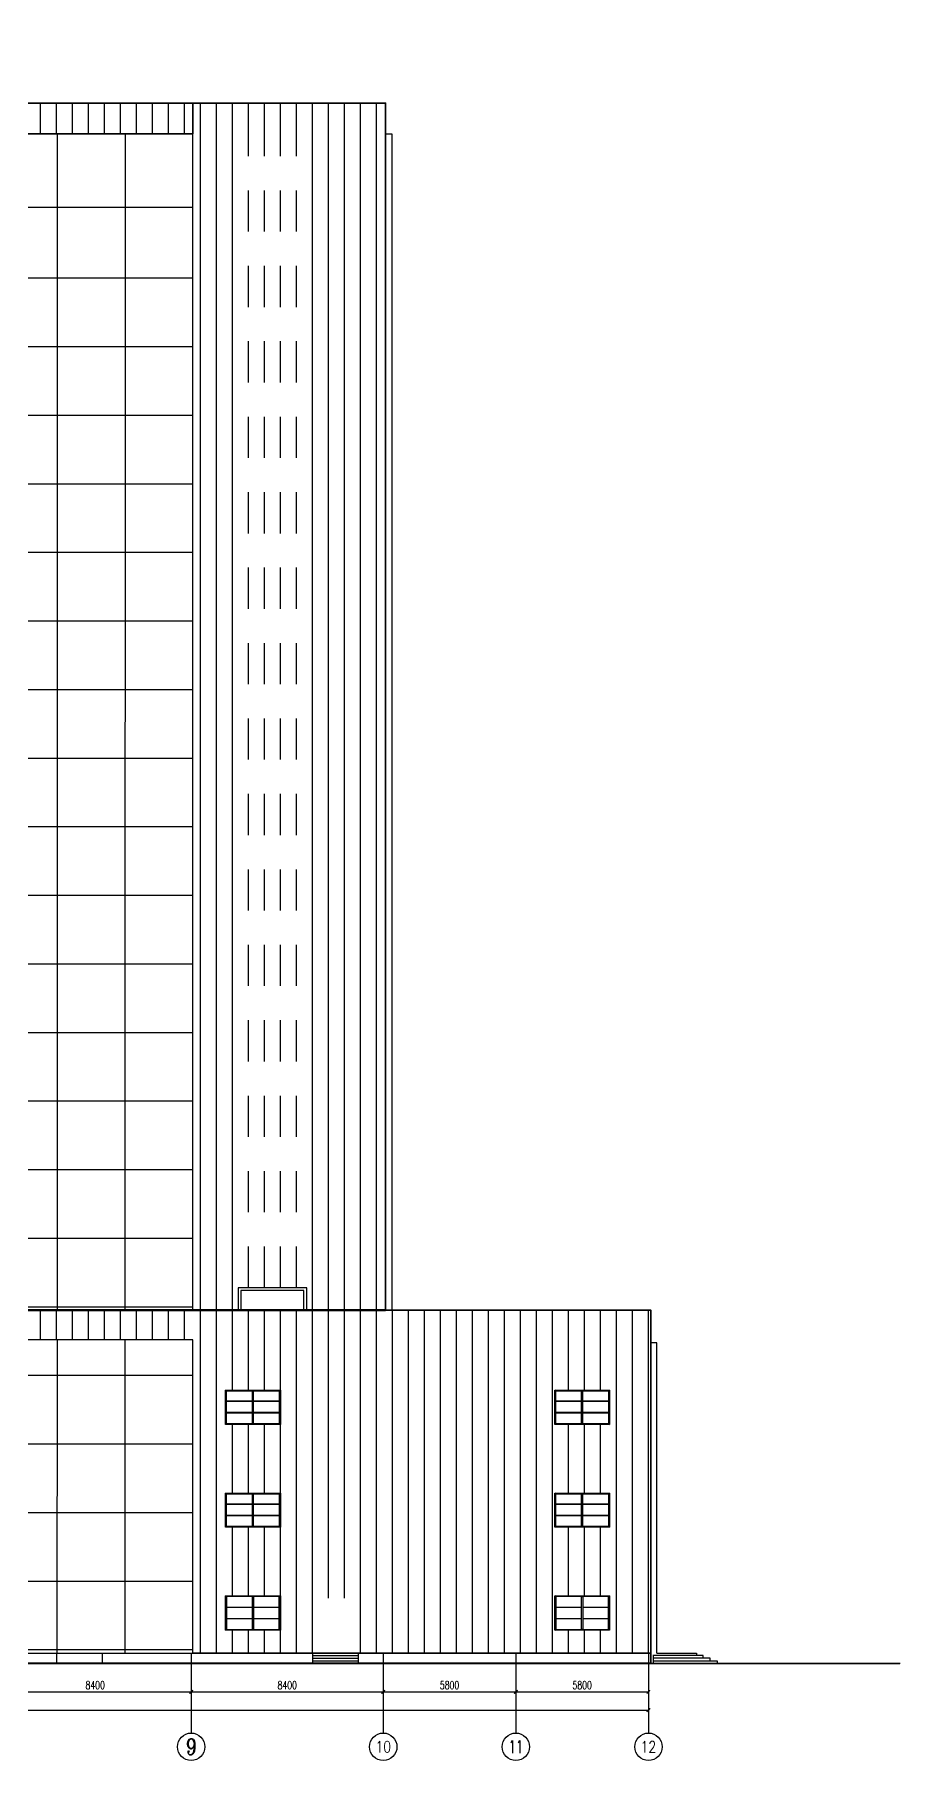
# Model space of a CAD drawing. Extents: x -22625 to 71925, y -4700 to 73800.
# Drawn here: x 34046 to 71925, y -4700 to 70800 of the extents above; entities that cross this region are included whole.
import ezdxf
from ezdxf.enums import TextEntityAlignment as Align

# ---------------------------------------------------------------- set-up
doc = ezdxf.new("R2010")
doc.units = 0
doc.header["$LTSCALE"] = 1000
doc.header["$MEASUREMENT"] = 0
for name, color, linetype in [('3T_GLASS', 5, 'Continuous'), ('AXIS', 3, 'Continuous'), ('AXIS_TEXT', 7, 'Continuous'), ('E_CURTWALL', 93, 'Continuous'), ('E_FLOOR', 4, 'Continuous'), ('E_LINE', 7, 'Continuous'), ('E_ROOF', 4, 'Continuous'), ('E_STAIR', 2, 'Continuous'), ('E_WINDOW', 4, 'Continuous')]:
    doc.layers.add(name, color=color, linetype=linetype)
doc.layers.add('DOTE', color=1, linetype='Continuous', plot=False)
doc.layers.add('outline', color=20, linetype='Continuous', lineweight=50)
doc.styles.add('_TCH_AXIS', font='COMPLEX', dxfattribs={"bigfont": 'GBCBIG'})
doc.styles.add('_TCH_DIM_T3', font='SIMPLEX', dxfattribs={"width": 0.705882, "bigfont": 'GBCBIG'})
doc.dimstyles.new('_TCH_ARCH&&100', dxfattribs={"dimtxt": 297.5, "dimasz": 100, "dimexe": 250, "dimexo": 300, "dimgap": 126.25, "dimtad": 1, "dimdec": 0, "dimzin": 0, "dimdsep": 46, "dimtxsty": '_TCH_DIM_T3', "dimblk": 'ARCHTICK', "dimcen": 0.09, "dimclrt": 7, "dimazin": 2, "dimtfac": 1, "dimtdec": 0, "dimtix": 1, "dimtmove": 2, "dimatfit": 3, "dimfxl": 1, "dimtolj": 1, "dimtzin": 0, "dimarcsym": 0})
pattern_1 = [(90, (0, 0), (-700, 4e-14), [])]

# ---------------------------------------------------------------- blocks, each defined once
blk = doc.blocks.new('*U4')
at = {"layer": 'E_WINDOW'}
for p, q in [((48, 1467), (0, 1500)), ((0, 1500), (2400, 1500)), ((0, 0), (0, 1500)), ((2352, 1467), (48, 1467)), ((48, 1467), (48, 33)), ((48, 996), (48, 1013)), ((48, 1013), (1176, 1013)), ((1176, 996), (48, 996)), ((1176, 34), (1176, 1466)), ((1176, 1466), (1224, 1466)), ((1224, 1466), (1224, 34)), ((1224, 1013), (2352, 1013)), ((2352, 996), (1224, 996)), ((2400, 1500), (2352, 1467)), ((2352, 33), (2352, 1467)), ((2352, 1013), (2352, 996)), ((2400, 1500), (2400, 0)), ((0, 0), (48, 33)), ((2400, 0), (0, 0)), ((48, 500), (48, 517)), ((48, 517), (1176, 517)), ((1176, 500), (48, 500)), ((48, 33), (2352, 33)), ((1224, 34), (1176, 34)), ((1224, 517), (2352, 517)), ((2352, 500), (1224, 500)), ((2352, 517), (2352, 500)), ((2400, 0), (2352, 33))]:
    blk.add_line(p, q, dxfattribs=at)
blk = doc.blocks.new('*U5')
at = {"layer": 'E_WINDOW'}
for p, q in [((48, 1467), (0, 1500)), ((0, 1500), (2400, 1500)), ((0, 0), (0, 1500)), ((2352, 1467), (48, 1467)), ((48, 1467), (48, 33)), ((48, 996), (48, 1013)), ((48, 1013), (1176, 1013)), ((1176, 996), (48, 996)), ((1176, 34), (1176, 1466)), ((1176, 1466), (1224, 1466)), ((1224, 1466), (1224, 34)), ((1224, 1013), (2352, 1013)), ((2352, 996), (1224, 996)), ((2400, 1500), (2352, 1467)), ((2352, 33), (2352, 1467)), ((2352, 1013), (2352, 996)), ((2400, 1500), (2400, 0)), ((0, 0), (48, 33)), ((2400, 0), (0, 0)), ((48, 500), (48, 517)), ((48, 517), (1176, 517)), ((1176, 500), (48, 500)), ((48, 33), (2352, 33)), ((1224, 34), (1176, 34)), ((1224, 517), (2352, 517)), ((2352, 500), (1224, 500)), ((2352, 517), (2352, 500)), ((2400, 0), (2352, 33))]:
    blk.add_line(p, q, dxfattribs=at)
blk = doc.blocks.new('*U8')
at = {"layer": 'E_WINDOW'}
for p, q in [((48, 1467), (0, 1500)), ((0, 1500), (2400, 1500)), ((0, 0), (0, 1500)), ((48, 1467), (2352, 1467)), ((48, 33), (48, 1467)), ((1176, 1013), (48, 1013)), ((48, 996), (48, 1013)), ((1176, 996), (48, 996)), ((1176, 34), (1176, 1466)), ((1176, 1466), (1224, 1466)), ((1224, 34), (1224, 1466)), ((2352, 1013), (1224, 1013)), ((2352, 996), (1224, 996)), ((2400, 1500), (2352, 1467)), ((2352, 1467), (2352, 33)), ((2352, 1013), (2352, 996)), ((2400, 1500), (2400, 0)), ((48, 33), (0, 0)), ((2400, 0), (0, 0)), ((1176, 517), (48, 517)), ((48, 500), (48, 517)), ((1176, 500), (48, 500)), ((2352, 33), (48, 33)), ((1224, 34), (1176, 34)), ((2352, 517), (1224, 517)), ((2352, 500), (1224, 500)), ((2352, 517), (2352, 500)), ((2352, 33), (2400, 0))]:
    blk.add_line(p, q, dxfattribs=at)
blk = doc.blocks.new('*U9')
at = {"layer": 'E_WINDOW'}
for p, q in [((48, 1467), (0, 1500)), ((0, 1500), (2400, 1500)), ((0, 0), (0, 1500)), ((48, 1467), (2352, 1467)), ((48, 33), (48, 1467)), ((1176, 1013), (48, 1013)), ((48, 996), (48, 1013)), ((1176, 996), (48, 996)), ((1176, 34), (1176, 1466)), ((1176, 1466), (1224, 1466)), ((1224, 34), (1224, 1466)), ((2352, 1013), (1224, 1013)), ((2352, 996), (1224, 996)), ((2400, 1500), (2352, 1467)), ((2352, 1467), (2352, 33)), ((2352, 1013), (2352, 996)), ((2400, 1500), (2400, 0)), ((48, 33), (0, 0)), ((2400, 0), (0, 0)), ((1176, 517), (48, 517)), ((48, 500), (48, 517)), ((1176, 500), (48, 500)), ((2352, 33), (48, 33)), ((1224, 34), (1176, 34)), ((2352, 517), (1224, 517)), ((2352, 500), (1224, 500)), ((2352, 517), (2352, 500)), ((2352, 33), (2400, 0))]:
    blk.add_line(p, q, dxfattribs=at)
blk = doc.blocks.new('*U10')
at = {"layer": 'E_WINDOW'}
for p, q in [((48, 1467), (0, 1500)), ((0, 1500), (2400, 1500)), ((0, 0), (0, 1500)), ((48, 1467), (2352, 1467)), ((48, 33), (48, 1467)), ((1176, 1013), (48, 1013)), ((48, 996), (48, 1013)), ((1176, 996), (48, 996)), ((1176, 34), (1176, 1466)), ((1176, 1466), (1224, 1466)), ((1224, 34), (1224, 1466)), ((2352, 1013), (1224, 1013)), ((2352, 996), (1224, 996)), ((2400, 1500), (2352, 1467)), ((2352, 1467), (2352, 33)), ((2352, 1013), (2352, 996)), ((2400, 1500), (2400, 0)), ((48, 33), (0, 0)), ((2400, 0), (0, 0)), ((1176, 517), (48, 517)), ((48, 500), (48, 517)), ((1176, 500), (48, 500)), ((2352, 33), (48, 33)), ((1224, 34), (1176, 34)), ((2352, 517), (1224, 517)), ((2352, 500), (1224, 500)), ((2352, 517), (2352, 500)), ((2352, 33), (2400, 0))]:
    blk.add_line(p, q, dxfattribs=at)
blk = doc.blocks.new('*U11')
at = {"layer": 'E_WINDOW'}
for p, q in [((48, 1467), (0, 1500)), ((0, 1500), (2400, 1500)), ((0, 0), (0, 1500)), ((48, 1467), (2352, 1467)), ((48, 33), (48, 1467)), ((1176, 1013), (48, 1013)), ((48, 996), (48, 1013)), ((1176, 996), (48, 996)), ((1176, 34), (1176, 1466)), ((1176, 1466), (1224, 1466)), ((1224, 34), (1224, 1466)), ((2352, 1013), (1224, 1013)), ((2352, 996), (1224, 996)), ((2400, 1500), (2352, 1467)), ((2352, 1467), (2352, 33)), ((2352, 1013), (2352, 996)), ((2400, 1500), (2400, 0)), ((48, 33), (0, 0)), ((2400, 0), (0, 0)), ((1176, 517), (48, 517)), ((48, 500), (48, 517)), ((1176, 500), (48, 500)), ((2352, 33), (48, 33)), ((1224, 34), (1176, 34)), ((2352, 517), (1224, 517)), ((2352, 500), (1224, 500)), ((2352, 517), (2352, 500)), ((2352, 33), (2400, 0))]:
    blk.add_line(p, q, dxfattribs=at)
blk = doc.blocks.new('_ArchTick')
at = {"color": 0, "linetype": 'ByBlock', "const_width": 0.4}
blk.add_lwpolyline([(-0.5, -0.5), (0.5, 0.5)], dxfattribs=at)
blk = doc.blocks.new('*D63')
at = {"layer": 'AXIS', "color": 0, "lineweight": -2, "transparency": 16777216}
for p, q in [((32500, -750), (32500, -1950)), ((40900, -750), (40900, -1950)), ((32500, -1700), (40900, -1700))]:
    blk.add_line(p, q, dxfattribs=at)
at = {"layer": 'Defpoints', "color": 0, "transparency": 16777216}
for p in [(32500, -450), (40900, -450), (40900, -1700)]:
    blk.add_point(p, dxfattribs=at)
at = {"layer": 'AXIS', "color": 0, "lineweight": -2, "transparency": 16777216, "xscale": 150, "yscale": 150, "zscale": 150, "rotation": 180}
blk.add_blockref('_ArchTick', (32500, -1700), dxfattribs=at)
at = {"layer": 'AXIS', "color": 0, "lineweight": -2, "transparency": 16777216, "xscale": 150, "yscale": 150, "zscale": 150}
blk.add_blockref('_ArchTick', (40900, -1700), dxfattribs=at)
at = {"layer": 'AXIS', "color": 7, "transparency": 16777216, "insert": (36700, -1405), "char_height": 350, "attachment_point": 5, "style": '_TCH_DIM_T3'}
blk.add_mtext('\\A1;8400', dxfattribs=at)
blk = doc.blocks.new('*D64')
at = {"layer": 'AXIS', "color": 0, "lineweight": -2, "transparency": 16777216}
for p, q in [((40900, -750), (40900, -1950)), ((49300, -750), (49300, -1950)), ((40900, -1700), (49300, -1700))]:
    blk.add_line(p, q, dxfattribs=at)
at = {"layer": 'Defpoints', "color": 0, "transparency": 16777216}
for p in [(40900, -450), (49300, -450), (49300, -1700)]:
    blk.add_point(p, dxfattribs=at)
at = {"layer": 'AXIS', "color": 0, "lineweight": -2, "transparency": 16777216, "xscale": 150, "yscale": 150, "zscale": 150, "rotation": 180}
blk.add_blockref('_ArchTick', (40900, -1700), dxfattribs=at)
at = {"layer": 'AXIS', "color": 0, "lineweight": -2, "transparency": 16777216, "xscale": 150, "yscale": 150, "zscale": 150}
blk.add_blockref('_ArchTick', (49300, -1700), dxfattribs=at)
at = {"layer": 'AXIS', "color": 7, "transparency": 16777216, "insert": (45100, -1405), "char_height": 350, "attachment_point": 5, "style": '_TCH_DIM_T3'}
blk.add_mtext('\\A1;8400', dxfattribs=at)
blk = doc.blocks.new('*D65')
at = {"layer": 'AXIS', "color": 0, "lineweight": -2, "transparency": 16777216}
for p, q in [((49300, -750), (49300, -1950)), ((55100, -750), (55100, -1950)), ((49300, -1700), (55100, -1700))]:
    blk.add_line(p, q, dxfattribs=at)
at = {"layer": 'Defpoints', "color": 0, "transparency": 16777216}
for p in [(49300, -450), (55100, -450), (55100, -1700)]:
    blk.add_point(p, dxfattribs=at)
at = {"layer": 'AXIS', "color": 0, "lineweight": -2, "transparency": 16777216, "xscale": 150, "yscale": 150, "zscale": 150, "rotation": 180}
blk.add_blockref('_ArchTick', (49300, -1700), dxfattribs=at)
at = {"layer": 'AXIS', "color": 0, "lineweight": -2, "transparency": 16777216, "xscale": 150, "yscale": 150, "zscale": 150}
blk.add_blockref('_ArchTick', (55100, -1700), dxfattribs=at)
at = {"layer": 'AXIS', "color": 7, "transparency": 16777216, "insert": (52200, -1405), "char_height": 350, "attachment_point": 5, "style": '_TCH_DIM_T3'}
blk.add_mtext('\\A1;5800', dxfattribs=at)
blk = doc.blocks.new('*D66')
at = {"layer": 'AXIS', "color": 0, "lineweight": -2, "transparency": 16777216}
for p, q in [((55100, -750), (55100, -1950)), ((60900, -750), (60900, -1950)), ((55100, -1700), (60900, -1700))]:
    blk.add_line(p, q, dxfattribs=at)
at = {"layer": 'Defpoints', "color": 0, "transparency": 16777216}
for p in [(55100, -450), (60900, -450), (60900, -1700)]:
    blk.add_point(p, dxfattribs=at)
at = {"layer": 'AXIS', "color": 0, "lineweight": -2, "transparency": 16777216, "xscale": 150, "yscale": 150, "zscale": 150, "rotation": 180}
blk.add_blockref('_ArchTick', (55100, -1700), dxfattribs=at)
at = {"layer": 'AXIS', "color": 0, "lineweight": -2, "transparency": 16777216, "xscale": 150, "yscale": 150, "zscale": 150}
blk.add_blockref('_ArchTick', (60900, -1700), dxfattribs=at)
at = {"layer": 'AXIS', "color": 7, "transparency": 16777216, "insert": (58000, -1405), "char_height": 350, "attachment_point": 5, "style": '_TCH_DIM_T3'}
blk.add_mtext('\\A1;5800', dxfattribs=at)
blk = doc.blocks.new('*D67')
at = {"layer": 'AXIS', "color": 0, "lineweight": -2, "transparency": 16777216}
for p, q in [((-11600, -750), (-11600, -2750)), ((60900, -750), (60900, -2750)), ((-11600, -2500), (60900, -2500))]:
    blk.add_line(p, q, dxfattribs=at)
at = {"layer": 'Defpoints', "color": 0, "transparency": 16777216}
for p in [(-11600, -450), (60900, -450), (60900, -2500)]:
    blk.add_point(p, dxfattribs=at)
at = {"layer": 'AXIS', "color": 0, "lineweight": -2, "transparency": 16777216, "xscale": 150, "yscale": 150, "zscale": 150, "rotation": 180}
blk.add_blockref('_ArchTick', (-11600, -2500), dxfattribs=at)
at = {"layer": 'AXIS', "color": 0, "lineweight": -2, "transparency": 16777216, "xscale": 150, "yscale": 150, "zscale": 150}
blk.add_blockref('_ArchTick', (60900, -2500), dxfattribs=at)
at = {"layer": 'AXIS', "color": 7, "transparency": 16777216, "insert": (24650, -2205), "char_height": 350, "attachment_point": 5, "style": '_TCH_DIM_T3'}
blk.add_mtext('\\A1;72500', dxfattribs=at)

msp = doc.modelspace()

# ---------------------------------------------------------------- hatches: boundary and pattern name
at = {"layer": '3T_GLASS'}
h = msp.add_hatch(dxfattribs=at)
h.set_pattern_fill('饰面砖', color=256, scale=350)
h.set_pattern_definition(pattern_1)
h.paths.add_polyline_path([(40975, 67800), (8314.9, 67800), (8314.9, 66450), (40975, 66450)])
h = msp.add_hatch(dxfattribs=at)
h.set_pattern_fill('饰面砖', color=256, scale=350)
h.set_pattern_definition(pattern_1)
h.paths.add_polyline_path([(49400, 67800), (40975.1, 67800), (40975.1, 66450), (40975, 15000), (42950, 15000), (42950, 15980), (45950, 15980), (45950, 15000), (49400, 15000)])
h.paths.add_polyline_path([(45950, 57380), (42950, 57380), (42950, 58880), (45950, 58880)], flags=16)
h.paths.add_polyline_path([(45825, 57505), (43075, 57505), (43075, 58755), (45825, 58755)], flags=0)
h.paths.add_polyline_path([(45950, 55580), (45950, 54080), (42950, 54080), (42950, 55580)], flags=16)
h.paths.add_polyline_path([(45825, 55455), (45825, 54205), (43075, 54205), (43075, 55455)], flags=0)
h.paths.add_polyline_path([(45950, 60680), (42950, 60680), (42950, 62180), (45950, 62180)], flags=16)
h.paths.add_polyline_path([(45825, 60805), (43075, 60805), (43075, 62055), (45825, 62055)], flags=0)
h.paths.add_polyline_path([(45950, 52280), (45950, 50780), (42950, 50780), (42950, 52280)], flags=16)
h.paths.add_polyline_path([(45825, 52155), (45825, 50905), (43075, 50905), (43075, 52155)], flags=0)
h.paths.add_polyline_path([(45950, 63980), (42950, 63980), (42950, 65480), (45950, 65480)], flags=16)
h.paths.add_polyline_path([(45825, 64105), (43075, 64105), (43075, 65355), (45825, 65355)], flags=0)
h.paths.add_polyline_path([(45950, 48980), (45950, 47480), (42950, 47480), (42950, 48980)], flags=16)
h.paths.add_polyline_path([(45825, 48855), (45825, 47605), (43075, 47605), (43075, 48855)], flags=0)
h.paths.add_polyline_path([(45950, 45680), (45950, 44180), (42950, 44180), (42950, 45680)], flags=16)
h.paths.add_polyline_path([(45825, 45555), (45825, 44305), (43075, 44305), (43075, 45555)], flags=0)
h.paths.add_polyline_path([(45950, 42380), (45950, 40880), (42950, 40880), (42950, 42380)], flags=16)
h.paths.add_polyline_path([(45825, 42255), (45825, 41005), (43075, 41005), (43075, 42255)], flags=0)
h.paths.add_polyline_path([(45950, 39080), (45950, 37580), (42950, 37580), (42950, 39080)], flags=16)
h.paths.add_polyline_path([(45825, 38955), (45825, 37705), (43075, 37705), (43075, 38955)], flags=0)
h.paths.add_polyline_path([(45950, 35780), (45950, 34280), (42950, 34280), (42950, 35780)], flags=16)
h.paths.add_polyline_path([(45825, 35655), (45825, 34405), (43075, 34405), (43075, 35655)], flags=0)
h.paths.add_polyline_path([(45950, 32480), (45950, 30980), (42950, 30980), (42950, 32480)], flags=16)
h.paths.add_polyline_path([(45825, 32355), (45825, 31105), (43075, 31105), (43075, 32355)], flags=0)
h.paths.add_polyline_path([(45950, 29180), (45950, 27680), (42950, 27680), (42950, 29180)], flags=16)
h.paths.add_polyline_path([(45825, 29055), (45825, 27805), (43075, 27805), (43075, 29055)], flags=0)
h.paths.add_polyline_path([(45950, 25880), (45950, 24380), (42950, 24380), (42950, 25880)], flags=16)
h.paths.add_polyline_path([(45825, 25755), (45825, 24505), (43075, 24505), (43075, 25755)], flags=0)
h.paths.add_polyline_path([(45950, 22580), (45950, 21080), (42950, 21080), (42950, 22580)], flags=16)
h.paths.add_polyline_path([(45825, 22455), (45825, 21205), (43075, 21205), (43075, 22455)], flags=0)
h.paths.add_polyline_path([(45950, 19280), (45950, 17780), (42950, 17780), (42950, 19280)], flags=16)
h.paths.add_polyline_path([(45825, 19155), (45825, 17905), (43075, 17905), (43075, 19155)], flags=0)
h = msp.add_hatch(dxfattribs=at)
h.set_pattern_fill('饰面砖', color=256, scale=350)
h.set_pattern_definition(pattern_1)
h.paths.add_polyline_path([(61000, 15000), (49400, 15000), (-100, 15000), (-11700, 15000), (-11700, 0), (1500, 0), (1500, 2400.1), (2700, 2400.1), (2700, 0), (3100, 0), (8325, 0), (8325, 13711.4), (40975, 13706.6), (40975, 0), (46600, 0), (46600, 2400.1), (47800, 2400.1), (47800, 0), (48200, 0), (61000, 0)])
h.paths.add_polyline_path([(44800, 7000), (44800, 5500), (42400, 5500), (42400, 7000)], flags=16)
h.paths.add_polyline_path([(44752.1, 6966.6), (44752.1, 5533.4), (42447.9, 5533.4), (42447.9, 6966.6)], flags=0)
h.paths.add_polyline_path([(44751.8, 6495.9), (43624, 6495.9), (43624, 6017.1), (44751.8, 6017.1), (44751.8, 6000.4), (43624, 6000.4), (43624, 5533.8), (43576, 5533.8), (43576, 6000.4), (42448.2, 6000.4), (42448.2, 6017.1), (43576, 6017.1), (43576, 6495.9), (42448.2, 6495.9), (42448.2, 6512.6), (43576, 6512.6), (43576, 6966.4), (43624, 6966.4), (43624, 6512.6), (44751.8, 6512.6)], flags=0)
h.paths.add_polyline_path([(44800, 10000), (42400, 10000), (42400, 11500), (44800, 11500)], flags=16)
h.paths.add_polyline_path([(44752.1, 10033.4), (42447.9, 10033.4), (42447.9, 11466.6), (44752.1, 11466.6)], flags=0)
h.paths.add_polyline_path([(44751.8, 10500.4), (43624, 10500.4), (43624, 10033.8), (43576, 10033.8), (43576, 10500.4), (42448.2, 10500.4), (42448.2, 10517.1), (43576, 10517.1), (43576, 10995.9), (42448.2, 10995.9), (42448.2, 11012.6), (43576, 11012.6), (43576, 11466.4), (43624, 11466.4), (43624, 11012.6), (44751.8, 11012.6), (44751.8, 10995.9), (43624, 10995.9), (43624, 10517.1), (44751.8, 10517.1)], flags=0)
h.paths.add_polyline_path([(44800, 2500), (44800, 1000), (42400, 1000), (42400, 2500)], flags=16)
h.paths.add_polyline_path([(44752.1, 2466.6), (44752.1, 1033.4), (42447.9, 1033.4), (42447.9, 2466.6)], flags=0)
h.paths.add_polyline_path([(44751.8, 1995.9), (43624, 1995.9), (43624, 1517.1), (44751.8, 1517.1), (44751.8, 1500.4), (43624, 1500.4), (43624, 1033.8), (43576, 1033.8), (43576, 1500.4), (42448.2, 1500.4), (42448.2, 1517.1), (43576, 1517.1), (43576, 1995.9), (42448.2, 1995.9), (42448.2, 2012.6), (43576, 2012.6), (43576, 2466.4), (43624, 2466.4), (43624, 2012.6), (44751.8, 2012.6)], flags=0)
h.paths.add_polyline_path([(56800, 7000), (59200, 7000), (59200, 5500), (56800, 5500)], flags=16)
h.paths.add_polyline_path([(56847.9, 6966.6), (59152.1, 6966.6), (59152.1, 5533.4), (56847.9, 5533.4)], flags=0)
h.paths.add_polyline_path([(56800, 10000), (56800, 11500), (59200, 11500), (59200, 10000)], flags=16)
h.paths.add_polyline_path([(56847.9, 10033.4), (56847.9, 11466.6), (59152.1, 11466.6), (59152.1, 10033.4)], flags=0)
h.paths.add_polyline_path([(56848.2, 6512.6), (57976, 6512.6), (57976, 6966.4), (58024, 6966.4), (58024, 6512.6), (59151.8, 6512.6), (59151.8, 6495.9), (58024, 6495.9), (58024, 6017.1), (59151.8, 6017.1), (59151.8, 6000.4), (58024, 6000.4), (58024, 5533.8), (57976, 5533.8), (57976, 6000.4), (56848.2, 6000.4), (56848.2, 6017.1), (57976, 6017.1), (57976, 6495.9), (56848.2, 6495.9)], flags=0)
h.paths.add_polyline_path([(56848.2, 10500.4), (56848.2, 10517.1), (57976, 10517.1), (57976, 10995.9), (56848.2, 10995.9), (56848.2, 11012.6), (57976, 11012.6), (57976, 11466.4), (58024, 11466.4), (58024, 11012.6), (59151.8, 11012.6), (59151.8, 10995.9), (58024, 10995.9), (58024, 10517.1), (59151.8, 10517.1), (59151.8, 10500.4), (58024, 10500.4), (58024, 10033.8), (57976, 10033.8), (57976, 10500.4)], flags=0)
h.paths.add_polyline_path([(56800, 2500), (59200, 2500), (59200, 1000), (56800, 1000)], flags=16)
h.paths.add_polyline_path([(56847.9, 2466.6), (59152.1, 2466.6), (59152.1, 1033.4), (56847.9, 1033.4)], flags=0)
h.paths.add_polyline_path([(56848.2, 2012.6), (57976, 2012.6), (57976, 2466.4), (58024, 2466.4), (58024, 2012.6), (59151.8, 2012.6), (59151.8, 1995.9), (58024, 1995.9), (58024, 1517.1), (59151.8, 1517.1), (59151.8, 1500.4), (58024, 1500.4), (58024, 1033.8), (57976, 1033.8), (57976, 1500.4), (56848.2, 1500.4), (56848.2, 1517.1), (57976, 1517.1), (57976, 1995.9), (56848.2, 1995.9)], flags=0)
h.paths.add_polyline_path([(6900, 7000), (6900, 5500), (4500, 5500), (4500, 7000)], flags=16)
h.paths.add_polyline_path([(6852.1, 6966.6), (6852.1, 5533.4), (4547.9, 5533.4), (4547.9, 6966.6)], flags=0)
h.paths.add_polyline_path([(6900, 10000), (4500, 10000), (4500, 11500), (6900, 11500)], flags=16)
h.paths.add_polyline_path([(6852.1, 10033.4), (4547.9, 10033.4), (4547.9, 11466.6), (6852.1, 11466.6)], flags=0)
h.paths.add_polyline_path([(6851.8, 6495.9), (5724, 6495.9), (5724, 6017.1), (6851.8, 6017.1), (6851.8, 6000.4), (5724, 6000.4), (5724, 5533.8), (5676, 5533.8), (5676, 6000.4), (4548.2, 6000.4), (4548.2, 6017.1), (5676, 6017.1), (5676, 6495.9), (4548.2, 6495.9), (4548.2, 6512.6), (5676, 6512.6), (5676, 6966.4), (5724, 6966.4), (5724, 6512.6), (6851.8, 6512.6)], flags=0)
h.paths.add_polyline_path([(6851.8, 10500.4), (5724, 10500.4), (5724, 10033.8), (5676, 10033.8), (5676, 10500.4), (4548.2, 10500.4), (4548.2, 10517.1), (5676, 10517.1), (5676, 10995.9), (4548.2, 10995.9), (4548.2, 11012.6), (5676, 11012.6), (5676, 11466.4), (5724, 11466.4), (5724, 11012.6), (6851.8, 11012.6), (6851.8, 10995.9), (5724, 10995.9), (5724, 10517.1), (6851.8, 10517.1)], flags=0)
h.paths.add_polyline_path([(6900, 2500), (6900, 1000), (4500, 1000), (4500, 2500)], flags=16)
h.paths.add_polyline_path([(6852.1, 2466.6), (6852.1, 1033.4), (4547.9, 1033.4), (4547.9, 2466.6)], flags=0)
h.paths.add_polyline_path([(6851.8, 1995.9), (5724, 1995.9), (5724, 1517.1), (6851.8, 1517.1), (6851.8, 1500.4), (5724, 1500.4), (5724, 1033.8), (5676, 1033.8), (5676, 1500.4), (4548.2, 1500.4), (4548.2, 1517.1), (5676, 1517.1), (5676, 1995.9), (4548.2, 1995.9), (4548.2, 2012.6), (5676, 2012.6), (5676, 2466.4), (5724, 2466.4), (5724, 2012.6), (6851.8, 2012.6)], flags=0)

# ---------------------------------------------------------------- linework, layer by layer
for points in [[(8314.9, 67800), (40975.1, 67800), (40975.1, 66450), (8314.9, 66450)], [(40975, 67800), (49400, 67800), (49400, 15000), (40975, 15000)]]:
    msp.add_lwpolyline(points, close=True)
at = {"layer": 'AXIS'}
for p, q in [((40900, -1500), (40900, -3500)), ((49300, -1500), (49300, -3500)), ((55100, -1500), (55100, -3500)), ((60900, -1500), (60900, -3500))]:
    msp.add_line(p, q, dxfattribs=at)
for centre in [(40900, -4100), (49300, -4100), (55100, -4100), (60900, -4100)]:
    msp.add_circle(centre, 600, dxfattribs=at)
at = {"layer": 'DOTE'}
for p, q in [((40900, 0), (40900, -1500)), ((49300, 0), (49300, -1500)), ((55100, 0), (55100, -1500)), ((60900, 0), (60900, -1500))]:
    msp.add_line(p, q, dxfattribs=at)
at = {"layer": 'E_CURTWALL'}
for p, q in [((38014.9, 15000), (38025.7, 66450)), ((40975, 15000), (40975, 63150)), ((38011.7, 0), (38014.6, 13708.1)), ((40975, 0), (40975, 13706.6))]:
    msp.add_line(p, q, dxfattribs=at)
for points in [[(8325.1, 66450), (40975.1, 66450)], [(35044.9, 15000), (35055.7, 66450)], [(49400, 66450), (49670, 66450), (49670, 63075), (49670, 15000)], [(8325, 63250), (40975, 63250)], [(8325, 60150), (40975, 60150)], [(8325, 57150), (40975, 57150)], [(8325, 54150), (40975, 54150)], [(8325, 51150), (40975, 51150)], [(8325, 48150), (40975, 48150)], [(8325, 45150), (40975, 45150)], [(8325, 42150), (40975, 42150)], [(8325, 39150), (40975, 39150)], [(8325, 36150), (40975, 36150)], [(8325, 33150), (40975, 33150)], [(8325, 30150), (40975, 30150)], [(8325, 27150), (40975, 27150)], [(8325, 24150), (40975, 24150)], [(8325, 21150), (40975, 21150)], [(8325, 18150), (40975, 18150)], [(8325, 15150), (40975, 15150)], [(35041.7, 0), (35044.6, 13708.3)], [(61270, 0), (61270, 13575), (61000, 13575)], [(8325, 12150), (40975, 12150)], [(8325, 9150), (40975, 9150)], [(8325, 6150), (40975, 6150)], [(31200, 3150), (40975, 3150)], [(31200, 150), (40975, 150)]]:
    msp.add_lwpolyline(points, dxfattribs=at)
at = {"layer": 'E_FLOOR'}
msp.add_lwpolyline([(-11700, 0), (61000, 0)], dxfattribs=at)
at = {"layer": 'E_LINE'}
for p, q in [((8314.9, 66450), (40975, 66450)), ((49400, 63150), (49400, 15000)), ((61000, 15000), (-11700, 15000)), ((61000, 15000), (61000, 13711.4)), ((61000, -450), (61000, 13711.4)), ((61000, 0), (40975, 0)), ((-22605, -450), (71905, -450))]:
    msp.add_line(p, q, dxfattribs=at)
at = {"layer": 'E_LINE', "const_width": 40}
msp.add_lwpolyline([(-22605, -470), (71905, -470)], dxfattribs=at)
at = {"layer": 'E_ROOF'}
msp.add_line((40975, 13706.6), (8325, 13711.4), dxfattribs=at)
at = {"layer": 'E_STAIR'}
for p, q in [((35000, 0), (35000, -470)), ((37000, 0), (37000, -470)), ((48200, 0), (46200, 0)), ((48200, 0), (48200, -450)), ((46200, 0), (46200, -450)), ((46200, -112.5), (48200, -112.5)), ((46200, -225), (48200, -225)), ((46200, -337.5), (48200, -337.5)), ((61120, -450), (61120, -75))]:
    msp.add_line(p, q, dxfattribs=at)
for points in [[(61270, 0), (63000, 0), (63000, -112.5)], [(63300, -225), (63300, -112.5), (61120, -112.5)], [(63600, -337.5), (63600, -225), (61120, -225)], [(61120, -337.5), (63900, -337.5), (63900, -450)]]:
    msp.add_lwpolyline(points, dxfattribs=at)
at = {"layer": 'E_WINDOW'}
for points in [[(45950, 15000), (45950, 15980), (42950, 15980), (42950, 15000)], [(45825, 15000), (45825, 15855), (43075, 15855), (43075, 15000)]]:
    msp.add_lwpolyline(points, dxfattribs=at)
at = {"layer": 'outline'}
msp.add_line((-100, 15000), (49400, 15000), dxfattribs=at)
at = {"layer": 'outline', "lineweight": 35}
msp.add_lwpolyline([(-11700, -470), (-11700, 15000), (-100, 15000), (-100, 67800), (16550, 67800), (16550, 69600), (19700, 69600), (19700, 70742.1), (29600, 70800), (29600, 69600), (32750, 69600), (32750, 67800), (49400, 67800), (49400, 15000), (61000, 15000), (61000, -450), (-11700, -450)], dxfattribs=at)

# ---------------------------------------------------------------- block references
at = {"layer": 'E_WINDOW'}
for name, p in [('*U11', (42400, 10000)), ('*U10', (56800, 10000)), ('*U9', (42400, 5500)), ('*U8', (56800, 5500)), ('*U5', (42400, 1000)), ('*U4', (56800, 1000))]:
    msp.add_blockref(name, p, dxfattribs=at)

# ---------------------------------------------------------------- texts
at = {"layer": 'AXIS_TEXT', "style": '_TCH_AXIS'}
for s, height, p, p2 in [('9', 698.9, (40667, -4449.5), (41133, -4449.5)), ('10', 492.67, (48959.8, -4346.3), (49640.2, -4346.3)), ('11', 553.14, (54783.9, -4376.6), (55416.1, -4376.6)), ('12', 492.67, (60559.8, -4346.3), (61240.2, -4346.3))]:
    msp.add_text(s, height=height, dxfattribs=at).set_placement(p, p2, align=Align.FIT)

# ---------------------------------------------------------------- dimensions: what is measured, and where the dimension line sits
at = {"layer": 'AXIS'}
for p1, p2, distance, picture, middle in [((-11600, -450), (60900, -450), -2050, '*D67', (24650, -2205)), ((32500, -450), (40900, -450), -1250, '*D63', (36700, -1405)), ((40900, -450), (49300, -450), -1250, '*D64', (45100, -1405)), ((49300, -450), (55100, -450), -1250, '*D65', (52200, -1405)), ((55100, -450), (60900, -450), -1250, '*D66', (58000, -1405))]:
    dim = msp.add_aligned_dim(p1=p1, p2=p2, distance=distance, dimstyle='_TCH_ARCH&&100', override={"dimtxt": 350, "dimasz": 150, "dimgap": 120}, dxfattribs=at)
    dim.commit()
    dim.dimension.update_dxf_attribs({"geometry": picture, "text_midpoint": middle})

doc.saveas('drawing.dxf')
